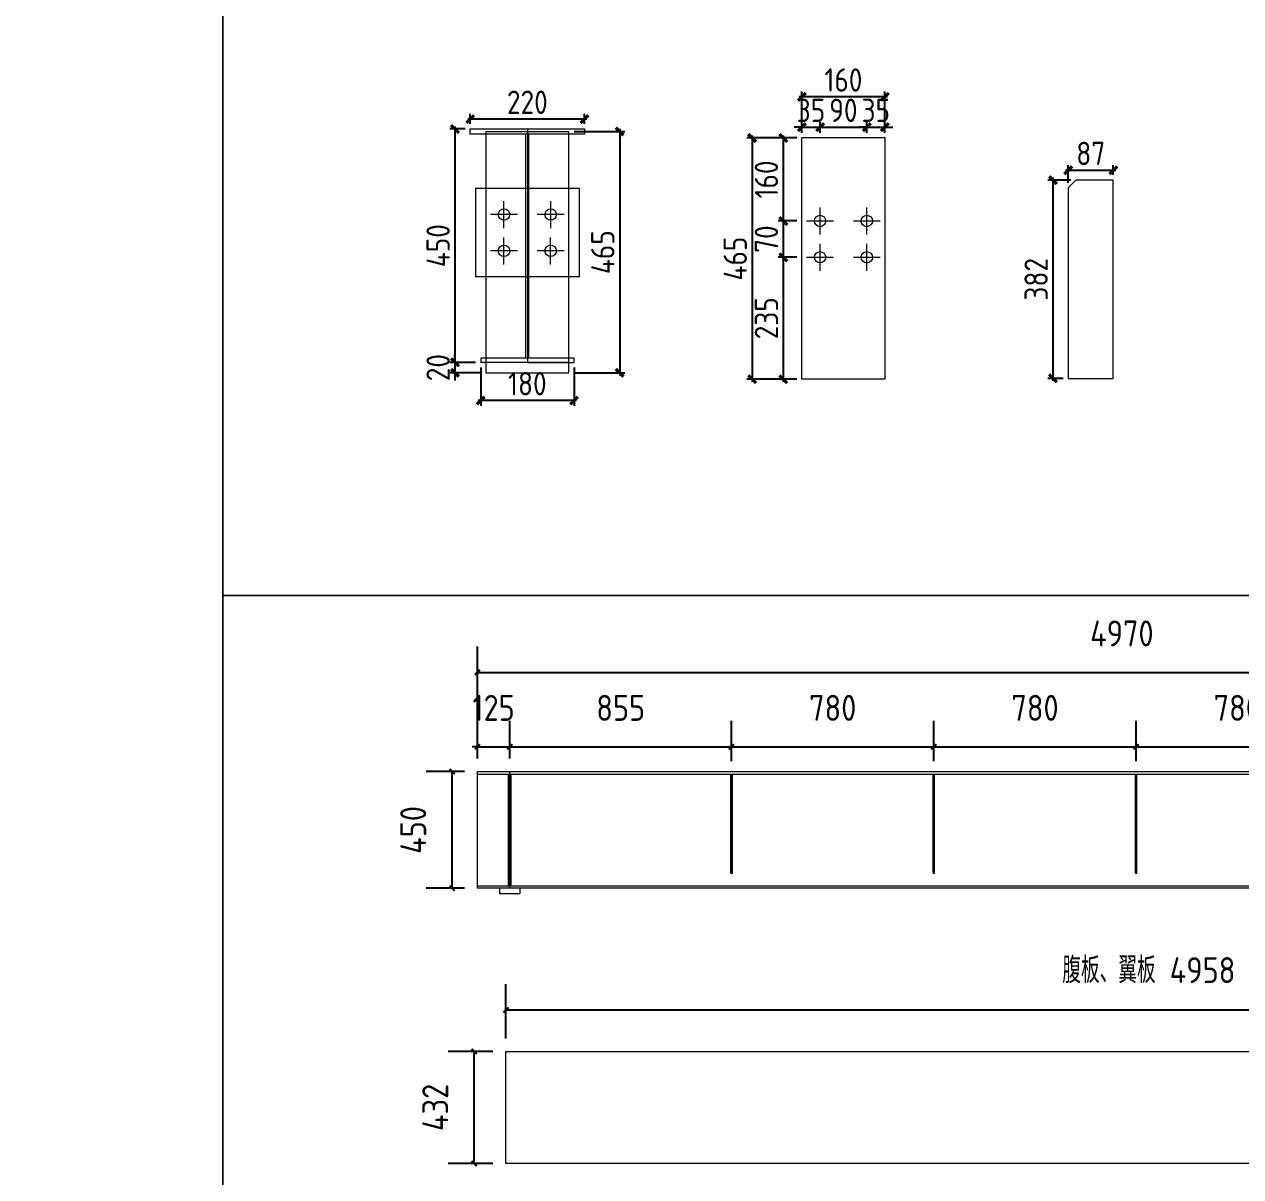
# Model space of a CAD drawing. Extents: x 485428 to 797698, y 56414 to 211814.
# Drawn here: x 788022 to 792712, y 146575 to 151016 of the extents above; entities that cross this region are included whole.
import ezdxf

# ---------------------------------------------------------------- set-up
doc = ezdxf.new("R2010")
doc.units = 0
doc.header["$LTSCALE"] = 1000
doc.header["$MEASUREMENT"] = 0
doc.styles.get("Standard").update_dxf_attribs({"font": 'gbenor.shx', "bigfont": 'gbcbig.shx'})
doc.dimstyles.get("Standard").update_dxf_attribs({"dimscale": 100, "dimtxt": 2, "dimasz": 0.4, "dimexe": 0.5, "dimexo": 1, "dimgap": 0.5, "dimtad": 1, "dimdec": 0, "dimzin": 0, "dimdsep": 46, "dimtxsty": 'Standard', "dimblk": 'ARCHTICK', "dimcen": 0.09, "dimadec": 0, "dimazin": 0, "dimtfac": 1, "dimtdec": 0, "dimtix": 1, "dimtmove": 2, "dimatfit": 3, "dimfxl": 1, "dimtolj": 1, "dimtzin": 0, "dimarcsym": 0})

# ---------------------------------------------------------------- blocks, each defined once
blk = doc.blocks.new('_ArchTick')
at = {"color": 0, "linetype": 'ByBlock', "const_width": 0.4}
blk.add_lwpolyline([(-0.5, -0.5), (0.5, 0.5)], dxfattribs=at)
blk = doc.blocks.new('*D2827')
at = {"color": 3, "lineweight": -2}
for p, q in [((790191.9, 150650.8), (789731.9, 150650.8)), ((789741.9, 150633), (789741.9, 150670.8)), ((790181.9, 150633), (790181.9, 150670.8))]:
    blk.add_line(p, q, dxfattribs=at)
at = {"layer": 'Defpoints', "color": 0}
for p in [(789741.9, 150650.8), (789741.9, 150613), (790181.9, 150613)]:
    blk.add_point(p, dxfattribs=at)
at = {"color": 3, "lineweight": -2, "xscale": 30, "yscale": 30, "zscale": 30}
for p, rotation in [((789741.9, 150650.8), 180.0000000000038), ((790181.9, 150650.8), 3.75699471533153e-12)]:
    blk.add_blockref('_ArchTick', p, dxfattribs=dict(at, rotation=rotation))
at = {"color": 0, "lineweight": 15, "insert": (789961.9, 150715.8), "char_height": 90, "attachment_point": 5}
blk.add_mtext('\\A1;220', dxfattribs=at)
blk = doc.blocks.new('*D2828')
at = {"color": 3, "lineweight": -2}
for p, q in [((789721.9, 150613), (789662.9, 150613)), ((789682.9, 150623), (789682.9, 149703)), ((789761.9, 149713), (789662.9, 149713))]:
    blk.add_line(p, q, dxfattribs=at)
at = {"layer": 'Defpoints', "color": 0}
for p in [(789741.9, 150613), (789682.9, 149713), (789781.9, 149713)]:
    blk.add_point(p, dxfattribs=at)
at = {"color": 3, "lineweight": -2, "xscale": 30, "yscale": 30, "zscale": 30}
for p, rotation in [((789682.9, 150613), 90), ((789682.9, 149713), 270)]:
    blk.add_blockref('_ArchTick', p, dxfattribs=dict(at, rotation=rotation))
at = {"color": 0, "lineweight": 15, "insert": (789617.9, 150163), "char_height": 90, "attachment_point": 5, "rotation": 90}
blk.add_mtext('\\A1;450', dxfattribs=at)
blk = doc.blocks.new('*D2829')
at = {"color": 3, "lineweight": -2}
for p, q in [((789761.9, 149713), (789662.9, 149713)), ((789682.9, 149713), (789682.9, 149743)), ((789682.9, 149713), (789682.9, 149673)), ((789781.9, 149673), (789662.9, 149673)), ((789682.9, 149673), (789682.9, 149643))]:
    blk.add_line(p, q, dxfattribs=at)
at = {"layer": 'Defpoints', "color": 0}
for p in [(789781.9, 149713), (789682.9, 149673), (789801.9, 149673)]:
    blk.add_point(p, dxfattribs=at)
at = {"color": 3, "lineweight": -2, "xscale": 30, "yscale": 30, "zscale": 30}
for p, rotation in [((789682.9, 149713), 270), ((789682.9, 149673), 90)]:
    blk.add_blockref('_ArchTick', p, dxfattribs=dict(at, rotation=rotation))
at = {"color": 0, "lineweight": 15, "insert": (789617.9, 149693), "char_height": 90, "attachment_point": 5, "rotation": 90}
blk.add_mtext('\\A1;20', dxfattribs=at)
blk = doc.blocks.new('*D2830')
at = {"color": 3, "lineweight": -2}
for p, q in [((790141.9, 150603), (790337.9, 150603)), ((790317.9, 150613), (790317.9, 149663)), ((790141.9, 149673), (790337.9, 149673))]:
    blk.add_line(p, q, dxfattribs=at)
at = {"layer": 'Defpoints', "color": 0}
for p in [(790121.9, 150603), (790121.9, 149673), (790317.9, 149673)]:
    blk.add_point(p, dxfattribs=at)
at = {"color": 3, "lineweight": -2, "xscale": 30, "yscale": 30, "zscale": 30}
for p, rotation in [((790317.9, 150603), 90), ((790317.9, 149673), 270)]:
    blk.add_blockref('_ArchTick', p, dxfattribs=dict(at, rotation=rotation))
at = {"color": 0, "lineweight": 15, "insert": (790252.9, 150138), "char_height": 90, "attachment_point": 5, "rotation": 90}
blk.add_mtext('\\A1;465', dxfattribs=at)
blk = doc.blocks.new('*D2833')
at = {"color": 3, "lineweight": -2}
for p, q in [((791000.6, 150578.3), (790928.8, 150578.3)), ((790948.8, 150588.3), (790948.8, 150248.3)), ((791000.6, 150258.3), (790928.8, 150258.3))]:
    blk.add_line(p, q, dxfattribs=at)
at = {"layer": 'Defpoints', "color": 0}
for p in [(791020.6, 150578.3), (790948.8, 150258.3), (791020.6, 150258.3)]:
    blk.add_point(p, dxfattribs=at)
at = {"color": 3, "lineweight": -2, "xscale": 30, "yscale": 30, "zscale": 30}
for p, rotation in [((790948.8, 150578.3), 90), ((790948.8, 150258.3), 270)]:
    blk.add_blockref('_ArchTick', p, dxfattribs=dict(at, rotation=rotation))
at = {"color": 0, "lineweight": 15, "insert": (790883.8, 150418.3), "char_height": 90, "attachment_point": 5, "rotation": 90}
blk.add_mtext('\\A1;160', dxfattribs=at)
blk = doc.blocks.new('*D2810')
at = {"color": 3, "lineweight": -2}
for p, q in [((791000.6, 150258.3), (790928.8, 150258.3)), ((790948.8, 150268.3), (790948.8, 150108.3)), ((791000.6, 150118.3), (790928.8, 150118.3))]:
    blk.add_line(p, q, dxfattribs=at)
at = {"layer": 'Defpoints', "color": 0}
for p in [(791020.6, 150258.3), (790948.8, 150118.3), (791020.6, 150118.3)]:
    blk.add_point(p, dxfattribs=at)
at = {"color": 3, "lineweight": -2, "xscale": 30, "yscale": 30, "zscale": 30}
for p, rotation in [((790948.8, 150258.3), 90), ((790948.8, 150118.3), 270)]:
    blk.add_blockref('_ArchTick', p, dxfattribs=dict(at, rotation=rotation))
at = {"color": 0, "lineweight": 15, "insert": (790883.8, 150188.3), "char_height": 90, "attachment_point": 5, "rotation": 90}
blk.add_mtext('\\A1;70', dxfattribs=at)
blk = doc.blocks.new('*D2834')
at = {"color": 3, "lineweight": -2}
for p, q in [((791000.6, 150118.3), (790928.8, 150118.3)), ((790948.8, 150128.3), (790948.8, 149638.3)), ((791000.6, 149648.3), (790928.8, 149648.3))]:
    blk.add_line(p, q, dxfattribs=at)
at = {"layer": 'Defpoints', "color": 0}
for p in [(791020.6, 150118.3), (790948.8, 149648.3), (791020.6, 149648.3)]:
    blk.add_point(p, dxfattribs=at)
at = {"color": 3, "lineweight": -2, "xscale": 30, "yscale": 30, "zscale": 30}
for p, rotation in [((790948.8, 150118.3), 90), ((790948.8, 149648.3), 270)]:
    blk.add_blockref('_ArchTick', p, dxfattribs=dict(at, rotation=rotation))
at = {"color": 0, "lineweight": 15, "insert": (790883.8, 149883.3), "char_height": 90, "attachment_point": 5, "rotation": 90}
blk.add_mtext('\\A1;235', dxfattribs=at)
blk = doc.blocks.new('*D2811')
at = {"color": 3, "lineweight": -2}
for p, q in [((791020.6, 150619.8), (790990.6, 150619.8)), ((791020.6, 150598.3), (791020.6, 150639.8)), ((791020.6, 150619.8), (791090.6, 150619.8)), ((791090.6, 150598.3), (791090.6, 150639.8)), ((791090.6, 150619.8), (791120.6, 150619.8))]:
    blk.add_line(p, q, dxfattribs=at)
at = {"layer": 'Defpoints', "color": 0}
for p in [(791090.6, 150619.8), (791020.6, 150578.3), (791090.6, 150578.3)]:
    blk.add_point(p, dxfattribs=at)
at = {"color": 3, "lineweight": -2, "xscale": 30, "yscale": 30, "zscale": 30}
blk.add_blockref('_ArchTick', (791020.6, 150619.8), dxfattribs=at)
at = {"color": 3, "lineweight": -2, "xscale": 30, "yscale": 30, "zscale": 30, "rotation": 180}
blk.add_blockref('_ArchTick', (791090.6, 150619.8), dxfattribs=at)
at = {"color": 0, "lineweight": 15, "insert": (791055.6, 150684.8), "char_height": 90, "attachment_point": 5}
blk.add_mtext('\\A1;35', dxfattribs=at)
blk = doc.blocks.new('*D2812')
at = {"color": 3, "lineweight": -2}
for p, q in [((791080.6, 150619.8), (791280.6, 150619.8)), ((791090.6, 150598.3), (791090.6, 150639.8)), ((791270.6, 150598.3), (791270.6, 150639.8))]:
    blk.add_line(p, q, dxfattribs=at)
at = {"layer": 'Defpoints', "color": 0}
for p in [(791270.6, 150619.8), (791090.6, 150578.3), (791270.6, 150578.3)]:
    blk.add_point(p, dxfattribs=at)
at = {"color": 3, "lineweight": -2, "xscale": 30, "yscale": 30, "zscale": 30, "rotation": 180}
blk.add_blockref('_ArchTick', (791090.6, 150619.8), dxfattribs=at)
at = {"color": 3, "lineweight": -2, "xscale": 30, "yscale": 30, "zscale": 30}
blk.add_blockref('_ArchTick', (791270.6, 150619.8), dxfattribs=at)
at = {"color": 0, "lineweight": 15, "insert": (791180.6, 150684.8), "char_height": 90, "attachment_point": 5}
blk.add_mtext('\\A1;90', dxfattribs=at)
blk = doc.blocks.new('*D2835')
at = {"color": 3, "lineweight": -2}
for p, q in [((791270.6, 150619.8), (791240.6, 150619.8)), ((791270.6, 150598.3), (791270.6, 150639.8)), ((791270.6, 150619.8), (791340.6, 150619.8)), ((791340.6, 150598.3), (791340.6, 150639.8)), ((791340.6, 150619.8), (791370.6, 150619.8))]:
    blk.add_line(p, q, dxfattribs=at)
at = {"layer": 'Defpoints', "color": 0}
for p in [(791340.6, 150619.8), (791270.6, 150578.3), (791340.6, 150578.3)]:
    blk.add_point(p, dxfattribs=at)
at = {"color": 3, "lineweight": -2, "xscale": 30, "yscale": 30, "zscale": 30}
blk.add_blockref('_ArchTick', (791270.6, 150619.8), dxfattribs=at)
at = {"color": 3, "lineweight": -2, "xscale": 30, "yscale": 30, "zscale": 30, "rotation": 180}
blk.add_blockref('_ArchTick', (791340.6, 150619.8), dxfattribs=at)
at = {"color": 0, "lineweight": 15, "insert": (791305.6, 150684.8), "char_height": 90, "attachment_point": 5}
blk.add_mtext('\\A1;35', dxfattribs=at)
blk = doc.blocks.new('*D2836')
at = {"color": 3, "lineweight": -2}
for p, q in [((791020.6, 150598.3), (791020.6, 150756.7)), ((791340.6, 150598.3), (791340.6, 150756.7)), ((791350.6, 150736.7), (791010.6, 150736.7))]:
    blk.add_line(p, q, dxfattribs=at)
at = {"layer": 'Defpoints', "color": 0}
for p in [(791020.6, 150736.7), (791020.6, 150578.3), (791340.6, 150578.3)]:
    blk.add_point(p, dxfattribs=at)
at = {"color": 3, "lineweight": -2, "xscale": 30, "yscale": 30, "zscale": 30, "rotation": 180}
blk.add_blockref('_ArchTick', (791020.6, 150736.7), dxfattribs=at)
at = {"color": 3, "lineweight": -2, "xscale": 30, "yscale": 30, "zscale": 30}
blk.add_blockref('_ArchTick', (791340.6, 150736.7), dxfattribs=at)
at = {"color": 0, "lineweight": 15, "insert": (791180.6, 150801.7), "char_height": 90, "attachment_point": 5}
blk.add_mtext('\\A1;160', dxfattribs=at)
blk = doc.blocks.new('*D2837')
at = {"color": 3, "lineweight": -2}
for p, q in [((791000.6, 150578.3), (790808.5, 150578.3)), ((790828.5, 150588.3), (790828.5, 149638.3)), ((791000.6, 149648.3), (790808.5, 149648.3))]:
    blk.add_line(p, q, dxfattribs=at)
at = {"layer": 'Defpoints', "color": 0}
for p in [(791020.6, 150578.3), (790828.5, 149648.3), (791020.6, 149648.3)]:
    blk.add_point(p, dxfattribs=at)
at = {"color": 3, "lineweight": -2, "xscale": 30, "yscale": 30, "zscale": 30}
for p, rotation in [((790828.5, 150578.3), 90), ((790828.5, 149648.3), 270)]:
    blk.add_blockref('_ArchTick', p, dxfattribs=dict(at, rotation=rotation))
at = {"color": 0, "lineweight": 15, "insert": (790763.5, 150113.3), "char_height": 90, "attachment_point": 5, "rotation": 90}
blk.add_mtext('\\A1;465', dxfattribs=at)
blk = doc.blocks.new('*D2838')
at = {"color": 3, "lineweight": -2}
for p, q in [((792057.4, 150415.5), (791968.8, 150415.5)), ((791988.8, 149641.5), (791988.8, 150425.5)), ((792027.4, 149651.5), (791968.8, 149651.5))]:
    blk.add_line(p, q, dxfattribs=at)
at = {"layer": 'Defpoints', "color": 0}
for p in [(791988.8, 150415.5), (792077.4, 150415.5), (792047.4, 149651.5)]:
    blk.add_point(p, dxfattribs=at)
at = {"color": 3, "lineweight": -2, "xscale": 30, "yscale": 30, "zscale": 30}
for p, rotation in [((791988.8, 150415.5), 90), ((791988.8, 149651.5), 270)]:
    blk.add_blockref('_ArchTick', p, dxfattribs=dict(at, rotation=rotation))
at = {"color": 0, "lineweight": 15, "insert": (791923.8, 150033.5), "char_height": 90, "attachment_point": 5, "rotation": 90}
blk.add_mtext('\\A1;382', dxfattribs=at)
blk = doc.blocks.new('*D2839')
at = {"color": 3, "lineweight": -2}
for p, q in [((792047.4, 150405.5), (792047.4, 150473.6)), ((792221.4, 150435.5), (792221.4, 150473.6)), ((792037.4, 150453.6), (792231.4, 150453.6))]:
    blk.add_line(p, q, dxfattribs=at)
at = {"layer": 'Defpoints', "color": 0}
for p in [(792221.4, 150453.6), (792221.4, 150415.5), (792047.4, 150385.5)]:
    blk.add_point(p, dxfattribs=at)
at = {"color": 3, "lineweight": -2, "xscale": 30, "yscale": 30, "zscale": 30, "rotation": 180}
blk.add_blockref('_ArchTick', (792047.4, 150453.6), dxfattribs=at)
at = {"color": 3, "lineweight": -2, "xscale": 30, "yscale": 30, "zscale": 30}
blk.add_blockref('_ArchTick', (792221.4, 150453.6), dxfattribs=at)
at = {"color": 0, "lineweight": 15, "insert": (792134.4, 150518.6), "char_height": 90, "attachment_point": 5}
blk.add_mtext('\\A1;87', dxfattribs=at)
blk = doc.blocks.new('*D2859')
at = {"color": 3, "lineweight": -2}
for p, q in [((789769.3, 148186), (789769.3, 148331.5)), ((789894.3, 148186), (789894.3, 148331.5)), ((789769.3, 148231.5), (789749.3, 148231.5)), ((789769.3, 148231.5), (789894.3, 148231.5)), ((789894.3, 148231.5), (789914.3, 148231.5))]:
    blk.add_line(p, q, dxfattribs=at)
at = {"layer": 'Defpoints', "color": 0}
for p in [(789894.3, 148231.5), (789769.3, 148136), (789894.3, 148136)]:
    blk.add_point(p, dxfattribs=at)
at = {"color": 3, "lineweight": -2, "xscale": 20, "yscale": 20, "zscale": 20}
blk.add_blockref('_ArchTick', (789769.3, 148231.5), dxfattribs=at)
at = {"color": 3, "lineweight": -2, "xscale": 20, "yscale": 20, "zscale": 20, "rotation": 180}
blk.add_blockref('_ArchTick', (789894.3, 148231.5), dxfattribs=at)
at = {"color": 0, "lineweight": 15, "insert": (789831.8, 148381.5), "char_height": 100, "attachment_point": 5}
blk.add_mtext('\\A1;125', dxfattribs=at)
blk = doc.blocks.new('*D2860')
at = {"color": 3, "lineweight": -2}
for p, q in [((789894.3, 148186), (789894.3, 148331.5)), ((790749.3, 148176), (790749.3, 148331.5)), ((789894.3, 148231.5), (790749.3, 148231.5))]:
    blk.add_line(p, q, dxfattribs=at)
at = {"layer": 'Defpoints', "color": 0}
for p in [(790749.3, 148231.5), (789894.3, 148136), (790749.3, 148126)]:
    blk.add_point(p, dxfattribs=at)
at = {"color": 3, "lineweight": -2, "xscale": 20, "yscale": 20, "zscale": 20, "rotation": 180}
blk.add_blockref('_ArchTick', (789894.3, 148231.5), dxfattribs=at)
at = {"color": 3, "lineweight": -2, "xscale": 20, "yscale": 20, "zscale": 20}
blk.add_blockref('_ArchTick', (790749.3, 148231.5), dxfattribs=at)
at = {"color": 0, "lineweight": 15, "insert": (790321.8, 148381.5), "char_height": 100, "attachment_point": 5}
blk.add_mtext('\\A1;855', dxfattribs=at)
blk = doc.blocks.new('*D2861')
at = {"color": 3, "lineweight": -2}
for p, q in [((790749.3, 148176), (790749.3, 148331.5)), ((791529.3, 148176), (791529.3, 148331.5)), ((790749.3, 148231.5), (791529.3, 148231.5))]:
    blk.add_line(p, q, dxfattribs=at)
at = {"layer": 'Defpoints', "color": 0}
for p in [(791529.3, 148231.5), (790749.3, 148126), (791529.3, 148126)]:
    blk.add_point(p, dxfattribs=at)
at = {"color": 3, "lineweight": -2, "xscale": 20, "yscale": 20, "zscale": 20, "rotation": 180}
blk.add_blockref('_ArchTick', (790749.3, 148231.5), dxfattribs=at)
at = {"color": 3, "lineweight": -2, "xscale": 20, "yscale": 20, "zscale": 20}
blk.add_blockref('_ArchTick', (791529.3, 148231.5), dxfattribs=at)
at = {"color": 0, "lineweight": 15, "insert": (791139.3, 148381.5), "char_height": 100, "attachment_point": 5}
blk.add_mtext('\\A1;780', dxfattribs=at)
blk = doc.blocks.new('*D2862')
at = {"color": 3, "lineweight": -2}
for p, q in [((791529.3, 148176), (791529.3, 148331.5)), ((792309.3, 148176), (792309.3, 148331.5)), ((791529.3, 148231.5), (792309.3, 148231.5))]:
    blk.add_line(p, q, dxfattribs=at)
at = {"layer": 'Defpoints', "color": 0}
for p in [(792309.3, 148231.5), (791529.3, 148126), (792309.3, 148126)]:
    blk.add_point(p, dxfattribs=at)
at = {"color": 3, "lineweight": -2, "xscale": 20, "yscale": 20, "zscale": 20, "rotation": 180}
blk.add_blockref('_ArchTick', (791529.3, 148231.5), dxfattribs=at)
at = {"color": 3, "lineweight": -2, "xscale": 20, "yscale": 20, "zscale": 20}
blk.add_blockref('_ArchTick', (792309.3, 148231.5), dxfattribs=at)
at = {"color": 0, "lineweight": 15, "insert": (791919.3, 148381.5), "char_height": 100, "attachment_point": 5}
blk.add_mtext('\\A1;780', dxfattribs=at)
blk = doc.blocks.new('*D2863')
at = {"color": 3, "lineweight": -2}
for p, q in [((792309.3, 148176), (792309.3, 148331.5)), ((793089.3, 148176), (793089.3, 148331.5)), ((792309.3, 148231.5), (793089.3, 148231.5))]:
    blk.add_line(p, q, dxfattribs=at)
at = {"layer": 'Defpoints', "color": 0}
for p in [(793089.3, 148231.5), (792309.3, 148126), (793089.3, 148126)]:
    blk.add_point(p, dxfattribs=at)
at = {"color": 3, "lineweight": -2, "xscale": 20, "yscale": 20, "zscale": 20, "rotation": 180}
blk.add_blockref('_ArchTick', (792309.3, 148231.5), dxfattribs=at)
at = {"color": 3, "lineweight": -2, "xscale": 20, "yscale": 20, "zscale": 20}
blk.add_blockref('_ArchTick', (793089.3, 148231.5), dxfattribs=at)
at = {"color": 0, "lineweight": 15, "insert": (792699.3, 148381.5), "char_height": 100, "attachment_point": 5}
blk.add_mtext('\\A1;780', dxfattribs=at)
blk = doc.blocks.new('*D2866')
at = {"color": 3, "lineweight": -2}
for p, q in [((789719.3, 148136), (789571.8, 148136)), ((789671.8, 147686), (789671.8, 148136)), ((789719.3, 147686), (789571.8, 147686))]:
    blk.add_line(p, q, dxfattribs=at)
at = {"layer": 'Defpoints', "color": 0}
for p in [(789671.8, 148136), (789769.3, 148136), (789769.3, 147686)]:
    blk.add_point(p, dxfattribs=at)
at = {"color": 3, "lineweight": -2, "xscale": 20, "yscale": 20, "zscale": 20}
for p, rotation in [((789671.8, 148136), 90), ((789671.8, 147686), 270)]:
    blk.add_blockref('_ArchTick', p, dxfattribs=dict(at, rotation=rotation))
at = {"color": 0, "lineweight": 15, "insert": (789521.8, 147911), "char_height": 100, "attachment_point": 5, "rotation": 90}
blk.add_mtext('\\A1;450', dxfattribs=at)
blk = doc.blocks.new('*D2851')
at = {"color": 3, "lineweight": -2}
for p, q in [((789769.3, 148186), (789769.3, 148618.3)), ((794739.3, 148181), (794739.3, 148618.3)), ((789769.3, 148518.3), (794739.3, 148518.3))]:
    blk.add_line(p, q, dxfattribs=at)
at = {"layer": 'Defpoints', "color": 0}
for p in [(794739.3, 148518.3), (789769.3, 148136), (794739.3, 148131)]:
    blk.add_point(p, dxfattribs=at)
at = {"color": 3, "lineweight": -2, "xscale": 20, "yscale": 20, "zscale": 20, "rotation": 180}
blk.add_blockref('_ArchTick', (789769.3, 148518.3), dxfattribs=at)
at = {"color": 3, "lineweight": -2, "xscale": 20, "yscale": 20, "zscale": 20}
blk.add_blockref('_ArchTick', (794739.3, 148518.3), dxfattribs=at)
at = {"color": 0, "lineweight": 15, "insert": (792254.3, 148668.3), "char_height": 100, "attachment_point": 5}
blk.add_mtext('\\A1;4970', dxfattribs=at)
blk = doc.blocks.new('*D2871')
at = {"color": 3, "lineweight": -2}
for p, q in [((789829.3, 147057.4), (789656.8, 147057.4)), ((789756.8, 146625.4), (789756.8, 147057.4)), ((789829.3, 146625.4), (789656.8, 146625.4))]:
    blk.add_line(p, q, dxfattribs=at)
at = {"layer": 'Defpoints', "color": 0}
for p in [(789756.8, 147057.4), (789879.3, 147057.4), (789879.3, 146625.4)]:
    blk.add_point(p, dxfattribs=at)
at = {"color": 3, "lineweight": -2, "xscale": 20, "yscale": 20, "zscale": 20}
for p, rotation in [((789756.8, 147057.4), 90), ((789756.8, 146625.4), 270)]:
    blk.add_blockref('_ArchTick', p, dxfattribs=dict(at, rotation=rotation))
at = {"color": 0, "lineweight": 15, "insert": (789606.8, 146841.4), "char_height": 100, "attachment_point": 5, "rotation": 90}
blk.add_mtext('\\A1;432', dxfattribs=at)
blk = doc.blocks.new('*D2872')
at = {"color": 3, "lineweight": -2}
for p, q in [((789879.3, 147107.4), (789879.3, 147317.1)), ((794837.3, 147107.4), (794837.3, 147317.1)), ((789879.3, 147217.1), (794837.3, 147217.1))]:
    blk.add_line(p, q, dxfattribs=at)
at = {"layer": 'Defpoints', "color": 0}
for p in [(794837.3, 147217.1), (789879.3, 147057.4), (794837.3, 147057.4)]:
    blk.add_point(p, dxfattribs=at)
at = {"color": 3, "lineweight": -2, "xscale": 20, "yscale": 20, "zscale": 20, "rotation": 180}
blk.add_blockref('_ArchTick', (789879.3, 147217.1), dxfattribs=at)
at = {"color": 3, "lineweight": -2, "xscale": 20, "yscale": 20, "zscale": 20}
blk.add_blockref('_ArchTick', (794837.3, 147217.1), dxfattribs=at)
at = {"color": 0, "lineweight": 15, "insert": (792358.3, 147370.4), "char_height": 100, "attachment_point": 5}
blk.add_mtext('\\A1;腹板、翼板 4958', dxfattribs=at)
blk = doc.blocks.new('*D2968')
at = {"color": 3, "lineweight": -2}
for p, q in [((789781.9, 149693), (789781.9, 149546.2)), ((790141.9, 149693), (790141.9, 149546.2)), ((790151.9, 149566.2), (789771.9, 149566.2))]:
    blk.add_line(p, q, dxfattribs=at)
at = {"layer": 'Defpoints', "color": 0}
for p in [(789781.9, 149713), (790141.9, 149713), (789781.9, 149566.2)]:
    blk.add_point(p, dxfattribs=at)
at = {"color": 3, "lineweight": -2, "xscale": 30, "yscale": 30, "zscale": 30, "rotation": 180}
blk.add_blockref('_ArchTick', (789781.9, 149566.2), dxfattribs=at)
at = {"color": 3, "lineweight": -2, "xscale": 30, "yscale": 30, "zscale": 30}
blk.add_blockref('_ArchTick', (790141.9, 149566.2), dxfattribs=at)
at = {"color": 0, "lineweight": 15, "insert": (789961.9, 149631.2), "char_height": 90, "attachment_point": 5}
blk.add_mtext('\\A1;180', dxfattribs=at)

msp = doc.modelspace()

# ---------------------------------------------------------------- linework, layer by layer
at = {"lineweight": 15}
for p, q in [((789741.9, 150593), (789741.9, 150613)), ((789741.9, 150613), (790181.9, 150613)), ((789801.9, 150603), (789801.9, 149673)), ((789801.9, 150603), (790121.9, 150603)), ((790121.9, 149673), (790121.9, 150603)), ((790181.9, 150613), (790181.9, 150593)), ((790181.9, 150593), (789741.9, 150593)), ((789955.9, 149729), (789955.9, 150593)), ((789967.9, 149729), (789967.9, 150593)), ((791020.6, 149648.3), (791020.6, 150578.3)), ((791340.6, 150578.3), (791020.6, 150578.3)), ((791340.6, 150578.3), (791340.6, 149648.3)), ((792047.4, 150385.5), (792077.4, 150415.5)), ((792221.4, 150415.5), (792077.4, 150415.5)), ((792221.4, 149651.5), (792221.4, 150415.5)), ((790161.9, 150383), (789761.9, 150383)), ((789761.9, 150383), (789761.9, 150043)), ((790161.9, 150383), (790161.9, 150043)), ((792047.4, 150385.5), (792047.4, 149651.5)), ((789871.5, 150231), (789871.5, 150335)), ((790051.9, 150231), (790051.9, 150335)), ((789923.5, 150283), (789819.5, 150283)), ((790103.9, 150283), (789999.9, 150283)), ((791090.6, 150206.3), (791090.6, 150310.3)), ((791270.9, 150206.3), (791270.9, 150310.3)), ((791038.6, 150258.3), (791142.6, 150258.3)), ((791218.9, 150258.3), (791322.9, 150258.3)), ((789871.5, 150091), (789871.5, 150195)), ((790051.5, 150091), (790051.5, 150195)), ((789923.5, 150143), (789819.5, 150143)), ((790103.5, 150143), (789999.5, 150143)), ((791090.9, 150066.3), (791090.9, 150170.3)), ((791270.9, 150066.3), (791270.9, 150170.3)), ((791038.9, 150118.3), (791142.9, 150118.3)), ((791218.9, 150118.3), (791322.9, 150118.3)), ((790161.9, 150043), (789761.9, 150043)), ((790141.9, 149729), (789781.9, 149729)), ((789781.9, 149729), (789781.9, 149713)), ((790121.9, 149713), (789781.9, 149713)), ((789961.9, 149713), (790141.9, 149713)), ((790141.9, 149713), (790141.9, 149729)), ((789801.9, 149673), (790121.9, 149673)), ((791340.6, 149648.3), (791020.6, 149648.3)), ((792047.4, 149651.5), (792221.4, 149651.5)), ((789769.3, 148136), (794727.3, 148136)), ((789769.3, 147686), (789769.3, 148136)), ((789769.3, 148126), (794727.3, 148126)), ((789889.3, 147694), (789889.3, 148126)), ((789899.3, 147694), (789899.3, 148126)), ((790746.3, 147744), (790746.3, 148126)), ((790752.3, 147744), (790752.3, 148126)), ((791526.3, 147744), (791526.3, 148126)), ((791532.3, 147744), (791532.3, 148126)), ((792306.3, 147744), (792306.3, 148126)), ((792312.3, 147744), (792312.3, 148126)), ((790746.3, 147744), (790752.3, 147744)), ((791526.3, 147744), (791532.3, 147744)), ((792306.3, 147744), (792312.3, 147744)), ((794727.3, 147694), (789769.3, 147694)), ((794727.3, 147686), (789769.3, 147686)), ((789894.3, 147686), (789854.3, 147686)), ((789854.3, 147686), (789854.3, 147666)), ((789854.3, 147666), (789934.3, 147666)), ((789934.3, 147666), (789934.3, 147686)), ((789879.3, 147057.4), (794837.3, 147057.4)), ((789879.3, 146625.4), (789879.3, 147057.4)), ((794837.3, 146625.4), (789879.3, 146625.4))]:
    msp.add_line(p, q, dxfattribs=at)
at = {"color": 1, "lineweight": 15}
for p, q in [((789961.9, 150613), (789961.9, 149713)), ((789894.3, 147686), (789894.3, 148136)), ((790749.3, 147744), (790749.3, 148126)), ((791529.3, 147744), (791529.3, 148126)), ((792309.3, 147744), (792309.3, 148126))]:
    msp.add_line(p, q, dxfattribs=at)
at = {"lineweight": 15}
for points in [[(778288.1, 155114.2), (788788.1, 155114.2), (788788.1, 140264.2), (778288.1, 140264.2)], [(788788.1, 155114.2), (797698.1, 155114.2), (797698.1, 148814.2), (788788.1, 148814.2)], [(788788.1, 148814.2), (797698.1, 148814.2), (797698.1, 142514.2), (788788.1, 142514.2)]]:
    msp.add_lwpolyline(points, close=True, dxfattribs=at)
for centre in [(789871.9, 150283), (790051.9, 150283), (791090.6, 150258.3), (791270.6, 150258.3), (789871.9, 150143), (790051.9, 150143), (791090.6, 150118.3), (791270.6, 150118.3)]:
    msp.add_circle(centre, 22, dxfattribs=at)

# ---------------------------------------------------------------- dimensions: what is measured, and where the dimension line sits
for p1, p2, distance, override, picture, middle in [((791340.6, 150578.3), (791020.6, 150578.3), -158.4, {"dimtxt": 0.9, "dimasz": 0.3, "dimexe": 0.2, "dimexo": 0.2, "dimgap": 0.2, "dimlfac": 0.5, "dimdle": 0.1, "dimclrd": 3, "dimclre": 3}, '*D2836', (791180.6, 150801.7)), ((790181.9, 150613), (789741.9, 150613), -37.8, {"dimtxt": 0.9, "dimasz": 0.3, "dimexe": 0.2, "dimexo": 0.2, "dimgap": 0.2, "dimlfac": 0.5, "dimdle": 0.1, "dimclrd": 3, "dimclre": 3}, '*D2827', (789961.9, 150715.8)), ((791020.6, 150578.3), (791020.6, 149648.3), -192.1, {"dimtxt": 0.9, "dimasz": 0.3, "dimexe": 0.2, "dimexo": 0.2, "dimgap": 0.2, "dimlfac": 0.5, "dimdle": 0.1, "dimclrd": 3, "dimclre": 3}, '*D2837', (790763.5, 150113.3)), ((790141.9, 149713), (789781.9, 149713), 146.7, {"dimtxt": 0.9, "dimasz": 0.3, "dimexe": 0.2, "dimexo": 0.2, "dimgap": 0.2, "dimlfac": 0.5, "dimdle": 0.1, "dimclrd": 3, "dimclre": 3}, '*D2968', (789961.9, 149631.2)), ((789769.3, 147686), (789769.3, 148136), 97.5, {"dimtxt": 1, "dimasz": 0.2, "dimexe": 1, "dimexo": 0.5, "dimgap": 1, "dimclrd": 3, "dimclre": 3}, '*D2866', (789521.8, 147911)), ((789879.3, 146625.4), (789879.3, 147057.4), 122.5, {"dimtxt": 1, "dimasz": 0.2, "dimexe": 1, "dimexo": 0.5, "dimgap": 1, "dimclrd": 3, "dimclre": 3}, '*D2871', (789606.8, 146841.4))]:
    dim = msp.add_aligned_dim(p1=p1, p2=p2, distance=distance, dimstyle='Standard', override=override, dxfattribs=at)
    dim.commit()
    dim.dimension.update_dxf_attribs({"geometry": picture, "text_midpoint": middle})
for base, p1, p2, override, picture, middle in [((791090.6, 150619.8), (791020.6, 150578.3), (791090.6, 150578.3), {"dimtxt": 0.9, "dimasz": 0.3, "dimexe": 0.2, "dimexo": 0.2, "dimgap": 0.2, "dimlfac": 0.5, "dimdle": 0.1, "dimclrd": 3, "dimclre": 3}, '*D2811', (791055.6, 150684.8)), ((791270.6, 150619.8), (791090.6, 150578.3), (791270.6, 150578.3), {"dimtxt": 0.9, "dimasz": 0.3, "dimexe": 0.2, "dimexo": 0.2, "dimgap": 0.2, "dimlfac": 0.5, "dimdle": 0.1, "dimclrd": 3, "dimclre": 3}, '*D2812', (791180.6, 150684.8)), ((791340.6, 150619.8), (791270.6, 150578.3), (791340.6, 150578.3), {"dimtxt": 0.9, "dimasz": 0.3, "dimexe": 0.2, "dimexo": 0.2, "dimgap": 0.2, "dimlfac": 0.5, "dimdle": 0.1, "dimclrd": 3, "dimclre": 3}, '*D2835', (791305.6, 150684.8)), ((792221.4, 150453.6), (792047.4, 150385.5), (792221.4, 150415.5), {"dimtxt": 0.9, "dimasz": 0.3, "dimexe": 0.2, "dimexo": 0.2, "dimgap": 0.2, "dimlfac": 0.5, "dimdle": 0.1, "dimclrd": 3, "dimclre": 3}, '*D2839', (792134.4, 150518.6)), ((794739.3, 148518.3), (789769.3, 148136), (794739.3, 148131), {"dimtxt": 1, "dimasz": 0.2, "dimexe": 1, "dimexo": 0.5, "dimgap": 1, "dimclrd": 3, "dimclre": 3}, '*D2851', (792254.3, 148668.3)), ((789894.3, 148231.5), (789769.3, 148136), (789894.3, 148136), {"dimtxt": 1, "dimasz": 0.2, "dimexe": 1, "dimexo": 0.5, "dimgap": 1, "dimclrd": 3, "dimclre": 3}, '*D2859', (789831.8, 148381.5)), ((790749.3, 148231.5), (789894.3, 148136), (790749.3, 148126), {"dimtxt": 1, "dimasz": 0.2, "dimexe": 1, "dimexo": 0.5, "dimgap": 1, "dimclrd": 3, "dimclre": 3}, '*D2860', (790321.8, 148381.5)), ((791529.3, 148231.5), (790749.3, 148126), (791529.3, 148126), {"dimtxt": 1, "dimasz": 0.2, "dimexe": 1, "dimexo": 0.5, "dimgap": 1, "dimclrd": 3, "dimclre": 3}, '*D2861', (791139.3, 148381.5)), ((792309.3, 148231.5), (791529.3, 148126), (792309.3, 148126), {"dimtxt": 1, "dimasz": 0.2, "dimexe": 1, "dimexo": 0.5, "dimgap": 1, "dimclrd": 3, "dimclre": 3}, '*D2862', (791919.3, 148381.5)), ((793089.3, 148231.5), (792309.3, 148126), (793089.3, 148126), {"dimtxt": 1, "dimasz": 0.2, "dimexe": 1, "dimexo": 0.5, "dimgap": 1, "dimclrd": 3, "dimclre": 3}, '*D2863', (792699.3, 148381.5))]:
    dim = msp.add_linear_dim(base=base, p1=p1, p2=p2, dimstyle='Standard', override=override, dxfattribs=at)
    dim.commit()
    dim.dimension.update_dxf_attribs({"geometry": picture, "text_midpoint": middle})
for base, p1, p2, picture, middle in [((789682.9, 149713), (789741.9, 150613), (789781.9, 149713), '*D2828', (789617.9, 150163)), ((790317.9, 149673), (790121.9, 150603), (790121.9, 149673), '*D2830', (790252.9, 150138)), ((790948.8, 150258.3), (791020.6, 150578.3), (791020.6, 150258.3), '*D2833', (790883.8, 150418.3)), ((791988.8, 150415.5), (792047.4, 149651.5), (792077.4, 150415.5), '*D2838', (791923.8, 150033.5)), ((790948.8, 150118.3), (791020.6, 150258.3), (791020.6, 150118.3), '*D2810', (790883.8, 150188.3)), ((790948.8, 149648.3), (791020.6, 150118.3), (791020.6, 149648.3), '*D2834', (790883.8, 149883.3)), ((789682.9, 149673), (789781.9, 149713), (789801.9, 149673), '*D2829', (789617.9, 149693))]:
    dim = msp.add_linear_dim(base=base, p1=p1, p2=p2, angle=90, dimstyle='Standard', override={"dimtxt": 0.9, "dimasz": 0.3, "dimexe": 0.2, "dimexo": 0.2, "dimgap": 0.2, "dimlfac": 0.5, "dimdle": 0.1, "dimclrd": 3, "dimclre": 3}, dxfattribs=at)
    dim.commit()
    dim.dimension.update_dxf_attribs({"geometry": picture, "text_midpoint": middle})
dim = msp.add_aligned_dim(p1=(789879.3, 147057.4), p2=(794837.3, 147057.4), distance=159.7, text='腹板、翼板 4958', dimstyle='Standard', override={"dimtxt": 1, "dimasz": 0.2, "dimexe": 1, "dimexo": 0.5, "dimgap": 1, "dimclrd": 3, "dimclre": 3}, dxfattribs=at)
dim.commit()
dim.dimension.update_dxf_attribs({"geometry": '*D2872', "text_midpoint": (792358.3, 147370.4)})

doc.saveas('drawing.dxf')
